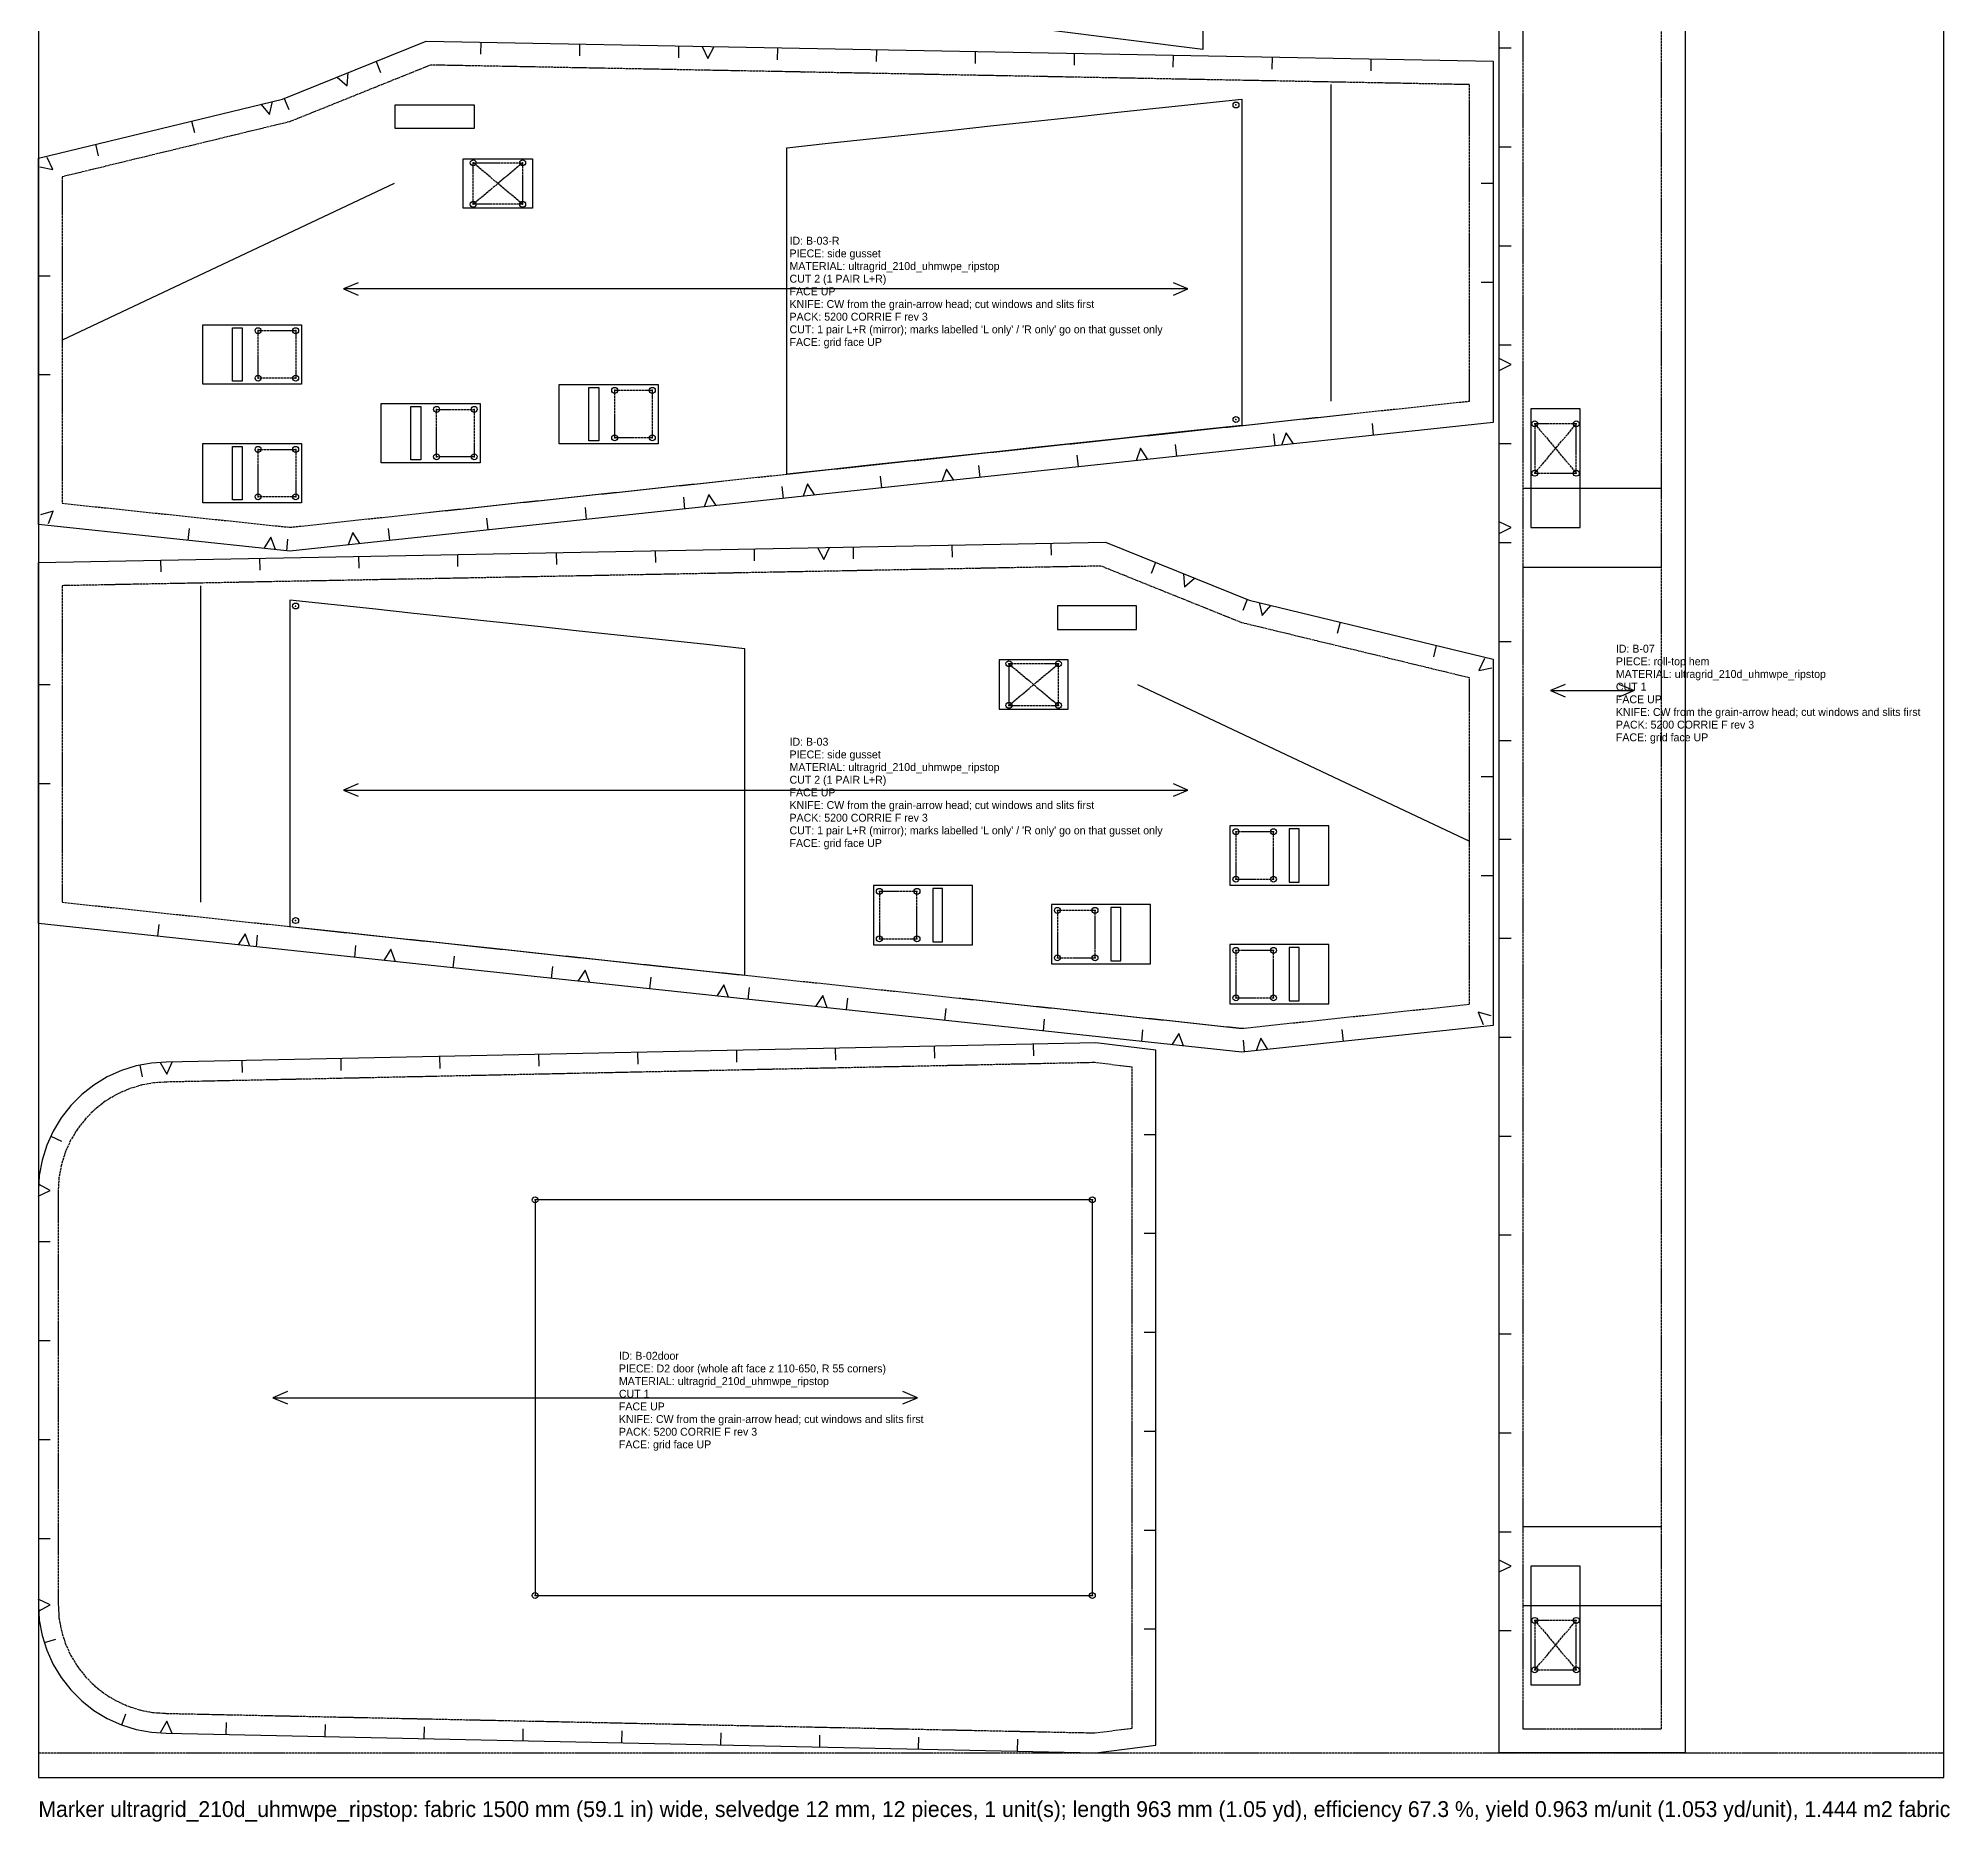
# Model space of a CAD drawing. Header units: millimetres. Extents: x 0 to 966, y -22 to 1500.
# Drawn here: x 0 to 966, y -22 to 879 of the extents above; entities that cross this region are included whole.
import ezdxf

# ---------------------------------------------------------------- set-up
doc = ezdxf.new("R2010")
doc.units = ezdxf.units.MM
doc.linetypes.add('DASHED', pattern=[1.524, 1.27, -0.254])
for name, color, linetype in [('CUT', 7, 'Continuous'), ('DRILL', 4, 'Continuous'), ('GRAIN', 5, 'Continuous'), ('INTERNAL', 6, 'Continuous'), ('NOTCH', 1, 'Continuous'), ('SEW', 3, 'Continuous'), ('TEXT', 2, 'Continuous')]:
    doc.layers.add(name, color=color, linetype=linetype)

msp = doc.modelspace()

# ---------------------------------------------------------------- linework, layer by layer
at = {"layer": 'CUT'}
for points in [[(588.54, 873.41), (469, 888.47), (469, 1219.63), (588.54, 1234.69)], [(738.24, 1086.19), (832.24, 1086.19), (832.24, 12.5), (738.24, 12.5)], [(735.24, 867.44), (735.24, 684.88), (199.51, 627.6), (127.04, 619.85), (0, 633.26), (0, 818.5), (123.36, 848.37), (196.02, 877.61)], [(0, 614.18), (539.22, 624.35), (611.87, 595.11), (735.24, 565.24), (735.24, 380), (608.19, 366.58), (535.72, 374.33), (0, 431.62)], [(564.76, 16.33), (564.76, 367.53), (534.38, 371.36), (64.59, 361.49), (57.16, 361.04), (49.44, 359.62), (41.94, 357.29), (34.78, 354.07), (28.07, 350), (21.88, 345.16), (16.33, 339.61), (11.49, 333.43), (7.43, 326.71), (4.21, 319.55), (1.87, 312.06), (0.46, 304.33), (0, 296.8), (0, 87.06), (0.46, 79.53), (1.87, 71.8), (4.21, 64.31), (7.43, 57.15), (11.49, 50.43), (16.33, 44.25), (21.88, 38.7), (28.07, 33.85), (34.78, 29.79), (41.94, 26.57), (49.44, 24.23), (57.16, 22.82), (64.59, 22.37), (534.38, 12.5)]]:
    msp.add_lwpolyline(points, close=True, dxfattribs=at)
at = {"layer": 'CUT', "linetype": 'CONTINUOUS'}
for points in [[(220.24, 845.53), (220.24, 833.53), (180.24, 833.53), (180.24, 845.53)], [(515, 592.27), (515, 580.27), (555, 580.27), (555, 592.27)]]:
    msp.add_lwpolyline(points, close=True, dxfattribs=at)
at = {"layer": 'DRILL'}
for centre in [(605.24, 845.37), (219.74, 816.16), (244.74, 816.16), (219.74, 795.16), (244.74, 795.16), (111.03, 731.31), (130.03, 731.31), (111.03, 707.31), (130.03, 707.31), (291.24, 701.15), (310.24, 701.15), (201.24, 691.53), (220.24, 691.53), (605.24, 686.37), (291.24, 677.15), (310.24, 677.15), (756.24, 684.22), (777.24, 684.22), (111.03, 671.31), (130.03, 671.31), (201.24, 667.53), (220.24, 667.53), (756.24, 659.22), (777.24, 659.22), (111.03, 647.31), (130.03, 647.31), (130, 592.11), (490.5, 562.9), (515.5, 562.9), (490.5, 541.9), (515.5, 541.9), (605.2, 478.05), (624.2, 478.05), (605.2, 454.05), (624.2, 454.05), (425, 447.89), (444, 447.89), (515, 438.26), (534, 438.26), (130, 433.11), (425, 423.89), (444, 423.89), (515, 414.26), (534, 414.26), (605.2, 418.05), (624.2, 418.05), (605.2, 394.05), (624.2, 394.05), (251.05, 291.93), (532.65, 291.93), (251.05, 91.93), (532.65, 91.93), (756.24, 79.37), (777.24, 79.37), (756.24, 54.37), (777.24, 54.37)]:
    msp.add_circle(centre, 1.5, dxfattribs=at)
for p in [(605.24, 845.37), (219.74, 816.16), (244.74, 816.16), (219.74, 795.16), (244.74, 795.16), (111.03, 731.31), (130.03, 731.31), (111.03, 707.31), (130.03, 707.31), (291.24, 701.15), (310.24, 701.15), (201.24, 691.53), (220.24, 691.53), (605.24, 686.37), (291.24, 677.15), (310.24, 677.15), (756.24, 684.22), (777.24, 684.22), (111.03, 671.31), (130.03, 671.31), (201.24, 667.53), (220.24, 667.53), (756.24, 659.22), (777.24, 659.22), (111.03, 647.31), (130.03, 647.31), (130, 592.11), (490.5, 562.9), (515.5, 562.9), (490.5, 541.9), (515.5, 541.9), (605.2, 478.05), (624.2, 478.05), (425, 447.89), (444, 447.89), (605.2, 454.05), (624.2, 454.05), (515, 438.26), (534, 438.26), (130, 433.11), (425, 423.89), (444, 423.89), (605.2, 418.05), (624.2, 418.05), (515, 414.26), (534, 414.26), (605.2, 394.05), (624.2, 394.05), (251.05, 291.93), (532.65, 291.93), (251.05, 91.93), (532.65, 91.93), (756.24, 79.37), (777.24, 79.37), (756.24, 54.37), (777.24, 54.37)]:
    msp.add_point(p, dxfattribs=at)
at = {"layer": 'GRAIN'}
for points in [[(161.62, 755.48), (154.25, 752.36), (161.62, 749.25)], [(573.62, 749.25), (580.99, 752.36), (573.62, 755.48)], [(580.99, 752.36), (154.25, 752.36)], [(771.6, 552.46), (764.24, 549.35), (771.6, 546.23)], [(798.87, 546.23), (806.24, 549.35), (798.87, 552.46)], [(764.24, 549.35), (806.24, 549.35)], [(161.62, 502.22), (154.25, 499.1), (161.62, 495.98)], [(154.25, 499.1), (580.99, 499.1)], [(573.62, 495.98), (580.99, 499.1), (573.62, 502.22)], [(125.92, 195.04), (118.55, 191.93), (125.92, 188.81)], [(436.84, 188.81), (444.21, 191.93), (436.84, 195.04)], [(118.55, 191.93), (444.21, 191.93)]]:
    msp.add_lwpolyline(points, dxfattribs=at)
at = {"layer": 'INTERNAL', "linetype": 'CONTINUOUS'}
for points in [[(653.24, 855.66), (653.24, 695.66)], [(608.24, 823.37), (608.24, 683.37)], [(179.74, 805.66), (12, 726.56)], [(750.24, 651.72), (820.24, 651.72)], [(750.24, 611.72), (820.24, 611.72)], [(82, 602.4), (82, 442.4)], [(127, 570.11), (127, 430.11)], [(555.5, 552.4), (723.24, 473.3)], [(750.24, 126.87), (820.24, 126.87)], [(750.24, 86.87), (820.24, 86.87)]]:
    msp.add_lwpolyline(points, dxfattribs=at)
for points in [[(608.24, 683.37), (587.33, 681.13), (566.42, 678.9), (545.51, 676.66), (524.6, 674.42), (503.69, 672.19), (482.78, 669.95), (461.87, 667.72), (440.96, 665.48), (420.05, 663.25), (399.15, 661.01), (378.24, 658.77), (378.24, 823.77), (399.15, 826.01), (420.05, 828.25), (440.96, 830.48), (461.87, 832.72), (482.78, 834.95), (503.69, 837.19), (524.6, 839.42), (545.51, 841.66), (566.42, 843.9), (587.33, 846.13), (608.24, 848.37)], [(249.74, 818.16), (249.74, 793.16), (214.74, 793.16), (214.74, 818.16)], [(133.03, 734.31), (133.03, 704.31), (83.03, 704.31), (83.03, 734.31)], [(103.03, 732.81), (103.03, 705.81), (98.03, 705.81), (98.03, 732.81)], [(313.24, 704.15), (313.24, 674.15), (263.24, 674.15), (263.24, 704.15)], [(283.24, 702.65), (283.24, 675.65), (278.24, 675.65), (278.24, 702.65)], [(223.24, 694.53), (223.24, 664.53), (173.24, 664.53), (173.24, 694.53)], [(193.24, 693.03), (193.24, 666.03), (188.24, 666.03), (188.24, 693.03)], [(754.24, 691.72), (754.24, 631.72), (779.24, 631.72), (779.24, 691.72)], [(133.03, 674.31), (133.03, 644.31), (83.03, 644.31), (83.03, 674.31)], [(103.03, 672.81), (103.03, 645.81), (98.03, 645.81), (98.03, 672.81)], [(127, 430.11), (147.91, 427.87), (168.82, 425.63), (189.73, 423.4), (210.64, 421.16), (231.55, 418.93), (252.45, 416.69), (273.36, 414.45), (294.27, 412.22), (315.18, 409.98), (336.09, 407.75), (357, 405.51), (357, 570.51), (336.09, 572.75), (315.18, 574.98), (294.27, 577.22), (273.36, 579.45), (252.45, 581.69), (231.55, 583.93), (210.64, 586.16), (189.73, 588.4), (168.82, 590.63), (147.91, 592.87), (127, 595.11)], [(485.5, 564.9), (485.5, 539.9), (520.5, 539.9), (520.5, 564.9)], [(602.2, 481.05), (602.2, 451.05), (652.2, 451.05), (652.2, 481.05)], [(632.2, 479.55), (632.2, 452.55), (637.2, 452.55), (637.2, 479.55)], [(422, 450.89), (422, 420.89), (472, 420.89), (472, 450.89)], [(452, 449.39), (452, 422.39), (457, 422.39), (457, 449.39)], [(512, 441.26), (512, 411.26), (562, 411.26), (562, 441.26)], [(542, 439.76), (542, 412.76), (547, 412.76), (547, 439.76)], [(602.2, 421.05), (602.2, 391.05), (652.2, 391.05), (652.2, 421.05)], [(632.2, 419.55), (632.2, 392.55), (637.2, 392.55), (637.2, 419.55)], [(251.05, 291.93), (251.05, 91.93), (532.65, 91.93), (532.65, 291.93)], [(754.24, 106.87), (754.24, 46.87), (779.24, 46.87), (779.24, 106.87)]]:
    msp.add_lwpolyline(points, close=True, dxfattribs=at)
at = {"layer": 'NOTCH'}
for points in [[(223.55, 877.09), (223.44, 871.1)], [(273.54, 876.15), (273.43, 870.15)], [(323.53, 875.21), (323.42, 869.21)], [(335.46, 874.98), (338.35, 868.93), (341.46, 874.87)], [(373.52, 874.27), (373.41, 868.27)], [(423.52, 873.32), (423.4, 867.32)], [(473.51, 872.38), (473.39, 866.38)], [(523.5, 871.44), (523.39, 865.44)], [(573.49, 870.49), (573.38, 864.49)], [(623.48, 869.55), (623.37, 863.55)], [(738.24, 874.19), (744.24, 874.19)], [(150.97, 859.48), (156, 855.04), (156.54, 861.72)], [(170.65, 867.4), (172.89, 861.84)], [(673.47, 868.61), (673.36, 862.61)], [(112.4, 845.72), (116.73, 840.59), (118.23, 847.13)], [(124.27, 848.73), (126.51, 843.17)], [(77.41, 837.24), (78.82, 831.41)], [(28.81, 825.48), (30.22, 819.65)], [(738.24, 824.19), (744.24, 824.19)], [(0.71, 814.12), (7.28, 812.77), (4.42, 818.84)], [(735.24, 805.66), (729.24, 805.66)], [(738.24, 774.19), (744.24, 774.19)], [(0, 759.06), (6, 759.06)], [(735.24, 755.66), (729.24, 755.66)], [(738.24, 724.19), (744.24, 724.19)], [(738.24, 711.19), (744.24, 714.19), (738.24, 717.19)], [(0, 709.06), (6, 709.06)], [(625.08, 673.1), (624.44, 679.07)], [(634.3, 674.09), (630.67, 679.73), (628.33, 673.45)], [(674.8, 678.42), (674.16, 684.38)], [(525.65, 662.47), (525.01, 668.43)], [(560.7, 666.22), (557.07, 671.86), (554.73, 665.58)], [(575.36, 667.78), (574.72, 673.75)], [(738.24, 674.19), (744.24, 674.19)], [(426.21, 651.84), (425.57, 657.8)], [(462.6, 655.73), (458.97, 661.37), (456.63, 655.09)], [(475.93, 657.15), (475.29, 663.12)], [(342.5, 642.88), (338.87, 648.53), (336.53, 642.25)], [(376.5, 646.52), (375.86, 652.49)], [(392.4, 648.22), (388.77, 653.87), (386.43, 647.58)], [(5.09, 633.8), (7.54, 640.05), (1.07, 638.26)], [(277.06, 635.89), (276.42, 641.85)], [(326.78, 641.2), (326.14, 647.17)], [(75.65, 625.27), (76.28, 631.24)], [(162.5, 623.64), (158.87, 629.28), (156.53, 623)], [(177.63, 625.26), (176.99, 631.22)], [(227.35, 630.57), (226.71, 636.54)], [(738.24, 628.72), (744.24, 631.72), (738.24, 634.72)], [(119.86, 620.6), (117.51, 626.89), (113.9, 621.23)], [(125.63, 620), (126.13, 625.98)], [(261.73, 619.12), (261.84, 613.12)], [(311.72, 620.06), (311.83, 614.06)], [(361.71, 621), (361.82, 615)], [(393.77, 621.61), (396.89, 615.67), (399.77, 621.72)], [(411.7, 621.95), (411.82, 615.95)], [(461.69, 622.89), (461.81, 616.89)], [(511.68, 623.83), (511.8, 617.83)], [(738.24, 624.19), (744.24, 624.19)], [(61.76, 615.34), (61.88, 609.34)], [(111.76, 616.29), (111.87, 610.29)], [(161.75, 617.23), (161.86, 611.23)], [(211.74, 618.17), (211.85, 612.17)], [(564.59, 614.14), (562.35, 608.57)], [(578.7, 608.46), (579.24, 601.77), (584.26, 606.22)], [(610.97, 595.47), (608.73, 589.91)], [(617, 593.87), (618.51, 587.33), (622.84, 592.45)], [(657.83, 583.98), (656.42, 578.15)], [(706.42, 572.22), (705.01, 566.38)], [(738.24, 574.19), (744.24, 574.19)], [(730.81, 565.58), (727.95, 559.51), (734.52, 560.86)], [(0, 552.4), (6, 552.4)], [(738.24, 524.19), (744.24, 524.19)], [(0, 502.4), (6, 502.4)], [(735.24, 505.8), (729.24, 505.8)], [(738.24, 474.19), (744.24, 474.19)], [(735.24, 455.8), (729.24, 455.8)], [(60.44, 425.15), (61.08, 431.12)], [(106.91, 420.19), (104.56, 426.47), (100.94, 420.82)], [(110.16, 419.84), (110.8, 425.8)], [(159.87, 414.52), (160.51, 420.49)], [(180.51, 412.32), (178.16, 418.6), (174.54, 412.95)], [(738.24, 424.19), (744.24, 424.19)], [(209.59, 409.21), (210.23, 415.17)], [(259.31, 403.89), (259.94, 409.86)], [(278.61, 401.83), (276.26, 408.11), (272.64, 402.46)], [(309.02, 398.57), (309.66, 404.54)], [(348.81, 394.32), (346.46, 400.6), (342.84, 394.96)], [(358.74, 393.26), (359.38, 399.22)], [(398.71, 388.98), (396.36, 395.27), (392.74, 389.62)], [(408.46, 387.94), (409.09, 393.91)], [(458.17, 382.62), (458.81, 388.59)], [(734.16, 385), (727.7, 386.78), (730.15, 380.54)], [(507.89, 377.31), (508.53, 383.27)], [(557.61, 371.99), (558.24, 377.96)], [(659.58, 372.01), (658.95, 377.98)], [(352.74, 367.54), (352.87, 361.54)], [(402.73, 368.59), (402.86, 362.59)], [(452.72, 369.64), (452.85, 363.64)], [(502.71, 370.69), (502.84, 364.69)], [(578.71, 369.74), (576.36, 376.02), (572.74, 370.37)], [(609.61, 366.74), (609.1, 372.71)], [(621.34, 367.97), (617.73, 373.62), (615.37, 367.34)], [(738.24, 374.19), (744.24, 374.19)], [(51.31, 359.97), (52.4, 354.07)], [(61.6, 361.37), (64.84, 355.49), (67.59, 361.61)], [(102.8, 362.29), (102.92, 356.29)], [(152.79, 363.34), (152.91, 357.34)], [(202.78, 364.39), (202.9, 358.39)], [(252.77, 365.44), (252.89, 359.44)], [(302.75, 366.49), (302.88, 360.49)], [(6.27, 324.15), (11.75, 321.68)], [(564.76, 324.89), (558.76, 324.89)], [(738.24, 324.19), (744.24, 324.19)], [(-0.09, 293.8), (6, 296.62), (0.1, 299.8)], [(0, 270.85), (6, 270.85)], [(564.76, 274.89), (558.76, 274.89)], [(738.24, 274.19), (744.24, 274.19)], [(564.76, 224.89), (558.76, 224.89)], [(738.24, 224.19), (744.24, 224.19)], [(0, 220.85), (6, 220.85)], [(564.76, 174.89), (558.76, 174.89)], [(738.24, 174.19), (744.24, 174.19)], [(0, 170.85), (6, 170.85)], [(0, 120.85), (6, 120.85)], [(564.76, 124.89), (558.76, 124.89)], [(738.24, 124.19), (744.24, 124.19)], [(738.24, 103.87), (744.24, 106.87), (738.24, 109.87)], [(0.1, 84.06), (6, 87.24), (-0.09, 90.06)], [(3.01, 68.15), (8.74, 69.93)], [(564.76, 74.89), (558.76, 74.89)], [(738.24, 74.19), (744.24, 74.19)], [(42.14, 26.52), (44.21, 32.15)], [(67.59, 22.25), (64.84, 28.37), (61.6, 22.49)], [(94.95, 21.73), (95.08, 27.73)], [(144.94, 20.68), (145.07, 26.68)], [(194.93, 19.63), (195.05, 25.63)], [(244.92, 18.58), (245.04, 24.58)], [(294.91, 17.53), (295.03, 23.53)], [(344.9, 16.48), (345.02, 22.48)], [(394.88, 15.43), (395.01, 21.43)], [(444.87, 14.38), (445, 20.38)], [(494.86, 13.33), (494.99, 19.33)]]:
    msp.add_lwpolyline(points, dxfattribs=at)
at = {"layer": 'SEW', "linetype": 'DASHED'}
for points in [[(750.24, 1074.19), (750.24, 24.5), (820.24, 24.5), (820.24, 1074.19)], [(723.24, 855.66), (198.24, 865.57), (127.04, 836.91), (12, 809.06), (12, 644.06), (127.04, 631.91), (198.24, 639.53), (723.24, 695.66)], [(244.74, 816.16), (244.74, 795.16), (219.74, 795.16), (219.74, 816.16)], [(130.03, 731.31), (130.03, 707.31), (111.03, 707.31), (111.03, 731.31)], [(310.24, 701.15), (310.24, 677.15), (291.24, 677.15), (291.24, 701.15)], [(220.24, 691.53), (220.24, 667.53), (201.24, 667.53), (201.24, 691.53)], [(756.24, 684.22), (756.24, 659.22), (777.24, 659.22), (777.24, 684.22)], [(130.03, 671.31), (130.03, 647.31), (111.03, 647.31), (111.03, 671.31)], [(12, 602.4), (12, 442.4), (537, 386.26), (608.2, 378.65), (723.24, 390.8), (723.24, 555.8), (608.2, 583.65), (537, 612.31)], [(490.5, 562.9), (490.5, 541.9), (515.5, 541.9), (515.5, 562.9)], [(605.2, 478.05), (605.2, 454.05), (624.2, 454.05), (624.2, 478.05)], [(425, 447.89), (425, 423.89), (444, 423.89), (444, 447.89)], [(515, 438.26), (515, 414.26), (534, 414.26), (534, 438.26)], [(605.2, 418.05), (605.2, 394.05), (624.2, 394.05), (624.2, 418.05)], [(552.76, 358.96), (533.86, 361.34), (65, 351.5), (58.37, 351.09), (51.84, 349.9), (45.5, 347.92), (39.44, 345.2), (33.76, 341.76), (28.53, 337.66), (23.83, 332.97), (19.74, 327.74), (16.3, 322.06), (13.57, 316), (11.6, 309.66), (10.4, 303.12), (10, 296.5), (10, 87.36), (10.4, 80.73), (11.6, 74.2), (13.57, 67.86), (16.3, 61.8), (19.74, 56.12), (23.83, 50.89), (28.53, 46.19), (33.76, 42.1), (39.44, 38.66), (45.5, 35.94), (51.84, 33.96), (58.37, 32.76), (65, 32.36), (533.86, 22.51), (552.76, 24.89)], [(756.24, 79.37), (756.24, 54.37), (777.24, 54.37), (777.24, 79.37)]]:
    msp.add_lwpolyline(points, close=True, dxfattribs=at)
for points in [[(244.74, 816.16), (219.74, 795.16)], [(244.74, 795.16), (219.74, 816.16)], [(756.24, 684.22), (777.24, 659.22)], [(756.24, 659.22), (777.24, 684.22)], [(490.5, 562.9), (515.5, 541.9)], [(490.5, 541.9), (515.5, 562.9)], [(756.24, 79.37), (777.24, 54.37)], [(756.24, 54.37), (777.24, 79.37)]]:
    msp.add_lwpolyline(points, dxfattribs=at)
at = {"layer": 'TEXT', "linetype": 'DASHED'}
msp.add_line((0, 12.5), (963, 12.5), dxfattribs=at)
at = {"layer": 'TEXT'}
msp.add_lwpolyline([(0, 0), (963, 0), (963, 1500), (0, 1500)], close=True, dxfattribs=at)

# ---------------------------------------------------------------- texts
for s, height, p in [('ID: B-03-R', 4, (379.62, 774.76)), ('PIECE: side gusset', 4, (379.62, 768.36)), ('MATERIAL: ultragrid_210d_uhmwpe_ripstop', 4, (379.62, 761.96)), ('CUT 2 (1 PAIR L+R)', 4, (379.62, 755.56)), ('FACE UP', 4, (379.62, 749.16)), ('KNIFE: CW from the grain-arrow head; cut windows and slits first', 4, (379.62, 742.76)), ('PACK: 5200 CORRIE F rev 3', 4, (379.62, 736.36)), ("CUT: 1 pair L+R (mirror); marks labelled 'L only' / 'R only' go on that gusset only", 4, (379.62, 729.96)), ('FACE: grid face UP', 4, (379.62, 723.56)), ('ID: B-07', 4, (797.24, 568.55)), ('PIECE: roll-top hem', 4, (797.24, 562.15)), ('CUT 1', 4, (797.24, 549.35)), ('MATERIAL: ultragrid_210d_uhmwpe_ripstop', 4, (797.24, 555.75)), ('FACE UP', 4, (797.24, 542.95)), ('KNIFE: CW from the grain-arrow head; cut windows and slits first', 4, (797.24, 536.55)), ('PACK: 5200 CORRIE F rev 3', 4, (797.24, 530.15)), ('ID: B-03', 4, (379.62, 521.5)), ('FACE: grid face UP', 4, (797.24, 523.75)), ('PIECE: side gusset', 4, (379.62, 515.1)), ('MATERIAL: ultragrid_210d_uhmwpe_ripstop', 4, (379.62, 508.7)), ('CUT 2 (1 PAIR L+R)', 4, (379.62, 502.3)), ('FACE UP', 4, (379.62, 495.9)), ('KNIFE: CW from the grain-arrow head; cut windows and slits first', 4, (379.62, 489.5)), ('PACK: 5200 CORRIE F rev 3', 4, (379.62, 483.1)), ("CUT: 1 pair L+R (mirror); marks labelled 'L only' / 'R only' go on that gusset only", 4, (379.62, 476.7)), ('FACE: grid face UP', 4, (379.62, 470.3)), ('ID: B-02door', 4, (293.38, 211.13)), ('PIECE: D2 door (whole aft face z 110-650, R 55 corners)', 4, (293.38, 204.73)), ('CUT 1', 4, (293.38, 191.93)), ('MATERIAL: ultragrid_210d_uhmwpe_ripstop', 4, (293.38, 198.33)), ('FACE UP', 4, (293.38, 185.53)), ('KNIFE: CW from the grain-arrow head; cut windows and slits first', 4, (293.38, 179.13)), ('PACK: 5200 CORRIE F rev 3', 4, (293.38, 172.73)), ('FACE: grid face UP', 4, (293.38, 166.33)), ('Marker ultragrid_210d_uhmwpe_ripstop: fabric 1500 mm (59.1 in) wide, selvedge 12 mm, 12 pieces, 1 unit(s); length 963 mm (1.05 yd), efficiency 67.3 %, yield 0.963 m/unit (1.053 yd/unit), 1.444 m2 fabric', 8, (0, -20))]:
    msp.add_text(s, height=height, dxfattribs=at).set_placement(p)

doc.saveas('drawing.dxf')
